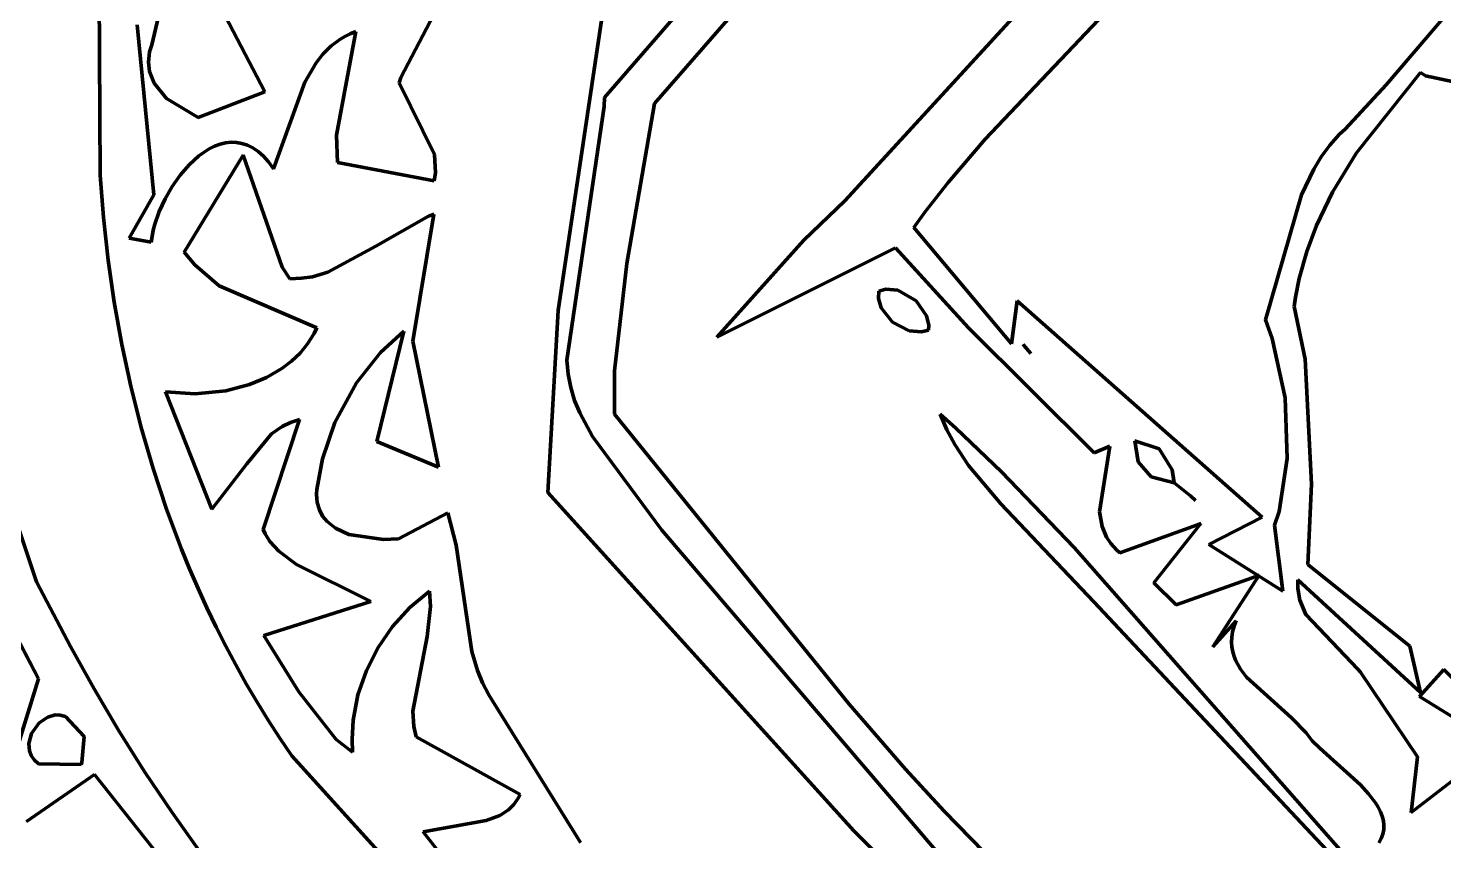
# Model space of a CAD drawing. Header units: millimetres. Extents: x 0 to 14.2, y 0 to 19.5.
# Drawn here: x 3.122 to 4.178, y 4.808 to 5.415 of the extents above; entities that cross this region are included whole.
import ezdxf

# ---------------------------------------------------------------- set-up
doc = ezdxf.new("R2010")
doc.units = ezdxf.units.MM
doc.layers.add('color#010101ff', color=7, linetype='CONTINUOUS', lineweight=100)
doc.layers.add('color#fdfdfdff', color=7, linetype='CONTINUOUS', lineweight=100)

msp = doc.modelspace()

# ---------------------------------------------------------------- linework, layer by layer
at = {"layer": 'color#010101ff'}
for p, q in [((4.0401, 5.8754), (3.5893, 5.3585)), ((3.5521, 5.363), (3.9016, 5.7657)), ((4.1354, 5.3724), (4.231, 5.4845)), ((3.4, 5.3778), (3.4524, 5.478)), ((3.7313, 5.2857), (3.9095, 5.4799)), ((3.1756, 5.305), (3.1747, 5.4675)), ((3.9626, 5.465), (3.836, 5.3319)), ((3.2143, 5.4022), (3.2231, 5.4406)), ((3.2578, 5.4454), (3.2985, 5.3671)), ((3.5516, 5.432), (3.5174, 5.2039)), ((3.2032, 5.4171), (3.2157, 5.2902)), ((3.3665, 5.4122), (3.3521, 5.3348)), ((3.3546, 5.4061), (3.3583, 5.4084)), ((3.3583, 5.4084), (3.3623, 5.4104)), ((3.3623, 5.4104), (3.3665, 5.4122)), ((3.2126, 5.3969), (3.2143, 5.4022)), ((3.3419, 5.3952), (3.3478, 5.4011)), ((3.3478, 5.4011), (3.3546, 5.4061)), ((3.2117, 5.3894), (3.2126, 5.3969)), ((3.2126, 5.3823), (3.2117, 5.3894)), ((3.3283, 5.3743), (3.3368, 5.3888)), ((3.3368, 5.3888), (3.3419, 5.3952)), ((3.216, 5.3735), (3.2126, 5.3823)), ((3.3989, 5.3738), (3.4, 5.3778)), ((4.1611, 5.3815), (4.1132, 5.3217)), ((4.1648, 5.379), (4.1611, 5.3815)), ((4.22, 5.3672), (4.1648, 5.379)), ((3.2251, 5.3622), (3.216, 5.3735)), ((3.2985, 5.3671), (3.2487, 5.3481)), ((3.305, 5.3098), (3.3283, 5.3743)), ((3.4252, 5.3204), (3.3989, 5.3738)), ((4.1047, 5.3394), (4.1354, 5.3724)), ((3.2487, 5.3481), (3.2251, 5.3622)), ((3.524, 5.167), (3.5519, 5.3561)), ((3.5519, 5.3561), (3.5521, 5.363)), ((3.5893, 5.3585), (3.5686, 5.2391)), ((3.3521, 5.3348), (3.3528, 5.3145)), ((4.0933, 5.3273), (4.1006, 5.3355)), ((4.1006, 5.3355), (4.1047, 5.3394)), ((3.2532, 5.3221), (3.2571, 5.3245)), ((3.2571, 5.3245), (3.2611, 5.3265)), ((3.2611, 5.3265), (3.2651, 5.328)), ((3.2651, 5.328), (3.2692, 5.329)), ((3.2692, 5.329), (3.2733, 5.3295)), ((3.2733, 5.3295), (3.2774, 5.3294)), ((3.2774, 5.3294), (3.2815, 5.3287)), ((3.2815, 5.3287), (3.2855, 5.3274)), ((3.2855, 5.3274), (3.2896, 5.3254)), ((3.2896, 5.3254), (3.2935, 5.3226)), ((3.836, 5.3319), (3.8086, 5.2996)), ((4.0869, 5.3186), (4.0933, 5.3273)), ((3.2825, 5.3198), (3.2384, 5.2474)), ((3.2421, 5.3127), (3.2457, 5.3162)), ((3.2457, 5.3162), (3.2494, 5.3193)), ((3.2494, 5.3193), (3.2532, 5.3221)), ((3.3115, 5.2364), (3.2825, 5.3198)), ((3.2935, 5.3226), (3.2975, 5.3192)), ((3.2975, 5.3192), (3.3013, 5.3149)), ((3.3013, 5.3149), (3.305, 5.3098)), ((3.3528, 5.3145), (3.425, 5.3008)), ((3.4259, 5.3066), (3.4252, 5.3204)), ((4.0813, 5.3095), (4.0869, 5.3186)), ((4.1132, 5.3217), (4.0952, 5.2922)), ((3.1781, 5.2733), (3.1756, 5.305)), ((3.2293, 5.2964), (3.2354, 5.3049)), ((3.2354, 5.3049), (3.2421, 5.3127)), ((3.425, 5.3008), (3.4259, 5.3066)), ((4.0722, 5.2903), (4.0813, 5.3095)), ((3.2241, 5.2872), (3.2293, 5.2964)), ((3.8086, 5.2996), (3.7912, 5.2773)), ((4.0952, 5.2922), (4.0833, 5.2674)), ((3.2157, 5.2902), (3.1973, 5.2579)), ((3.2197, 5.2778), (3.2241, 5.2872)), ((3.7009, 5.2565), (3.7313, 5.2857)), ((4.0452, 5.1971), (4.0722, 5.2903)), ((3.1816, 5.2416), (3.1781, 5.2733)), ((3.2165, 5.2684), (3.2197, 5.2778)), ((3.4208, 5.2744), (3.3814, 5.2519)), ((3.4089, 5.1812), (3.4246, 5.2759)), ((3.4246, 5.2759), (3.4208, 5.2744)), ((3.7912, 5.2773), (3.7829, 5.2659)), ((3.2144, 5.2593), (3.2153, 5.2638)), ((3.2153, 5.2638), (3.2165, 5.2684)), ((3.7829, 5.2659), (3.8558, 5.1791)), ((4.0833, 5.2674), (4.0761, 5.248)), ((3.1973, 5.2579), (3.2138, 5.2549)), ((3.2138, 5.2549), (3.2144, 5.2593)), ((3.3814, 5.2519), (3.3456, 5.2325)), ((3.6359, 5.1841), (3.7009, 5.2565)), ((3.7692, 5.2508), (3.6359, 5.1841)), ((3.8237, 5.191), (3.7692, 5.2508)), ((3.1862, 5.2101), (3.1816, 5.2416)), ((3.2384, 5.2474), (3.2463, 5.238)), ((3.5686, 5.2391), (3.5596, 5.159)), ((4.0761, 5.248), (4.0705, 5.2279)), ((3.2463, 5.238), (3.2644, 5.2225)), ((3.3173, 5.2277), (3.3115, 5.2364)), ((3.334, 5.2292), (3.3258, 5.228)), ((3.3456, 5.2325), (3.334, 5.2292)), ((3.2644, 5.2225), (3.3374, 5.1911)), ((3.3258, 5.228), (3.3173, 5.2277)), ((3.7565, 5.213), (3.7568, 5.2183)), ((3.7568, 5.2183), (3.7619, 5.2198)), ((3.7619, 5.2198), (3.771, 5.2191)), ((3.771, 5.2191), (3.7845, 5.2112)), ((4.0705, 5.2279), (4.0677, 5.214)), ((3.1918, 5.1787), (3.1862, 5.2101)), ((3.7585, 5.206), (3.7565, 5.213)), ((3.7845, 5.2112), (3.7923, 5.2001)), ((3.8558, 5.1791), (3.86, 5.2112)), ((3.86, 5.2112), (4.0429, 5.0497)), ((4.0677, 5.214), (4.0666, 5.2069)), ((3.5174, 5.2039), (3.5098, 5.0681)), ((3.767, 5.1953), (3.7585, 5.206)), ((3.7923, 5.2001), (3.794, 5.193)), ((4.0503, 5.183), (4.0452, 5.1971)), ((4.0666, 5.2069), (4.075, 5.1676)), ((3.3353, 5.1869), (3.3305, 5.1792)), ((3.3374, 5.1911), (3.3353, 5.1869)), ((3.4022, 5.1885), (3.3822, 5.1061)), ((3.3848, 5.1726), (3.4022, 5.1885)), ((3.7794, 5.1888), (3.767, 5.1953)), ((3.7887, 5.188), (3.7794, 5.1888)), ((3.7939, 5.1894), (3.7887, 5.188)), ((3.794, 5.193), (3.7939, 5.1894)), ((3.9175, 5.0978), (3.8237, 5.191)), ((3.1985, 5.1475), (3.1918, 5.1787)), ((3.3305, 5.1792), (3.3248, 5.1722)), ((3.4281, 5.0871), (3.4089, 5.1812)), ((3.8645, 5.1785), (3.8652, 5.1776)), ((3.8702, 5.1718), (3.8645, 5.1785)), ((3.8652, 5.1776), (3.8702, 5.1718)), ((4.0601, 5.1388), (4.0503, 5.183)), ((3.3184, 5.1661), (3.3113, 5.1606)), ((3.3248, 5.1722), (3.3184, 5.1661)), ((3.3669, 5.1501), (3.3848, 5.1726)), ((3.5243, 5.1617), (3.524, 5.167)), ((4.075, 5.1676), (4.0797, 5.0745)), ((3.3113, 5.1606), (3.2998, 5.1539)), ((3.5249, 5.1565), (3.5243, 5.1617)), ((3.5268, 5.1464), (3.5249, 5.1565)), ((3.5596, 5.159), (3.5596, 5.1265)), ((3.2063, 5.1166), (3.1985, 5.1475)), ((3.2695, 5.1441), (3.2466, 5.1419)), ((3.2872, 5.1487), (3.2695, 5.1441)), ((3.2998, 5.1539), (3.2872, 5.1487)), ((3.3508, 5.1205), (3.3669, 5.1501)), ((3.5297, 5.1368), (3.5268, 5.1464)), ((3.2466, 5.1419), (3.2243, 5.1433)), ((3.2243, 5.1433), (3.259, 5.0557)), ((3.5335, 5.1275), (3.5297, 5.1368)), ((4.0615, 5.0936), (4.0601, 5.1388)), ((3.5431, 5.1099), (3.5335, 5.1275)), ((3.5596, 5.1265), (3.7345, 4.9102)), ((3.8076, 5.115), (3.8026, 5.1266)), ((3.8026, 5.1266), (3.8142, 5.1161)), ((3.2152, 5.086), (3.2063, 5.1166)), ((3.3244, 5.1226), (3.2974, 5.0406)), ((3.3036, 5.1119), (3.3116, 5.1175)), ((3.3116, 5.1175), (3.3176, 5.1204)), ((3.3176, 5.1204), (3.3244, 5.1226)), ((3.3415, 5.0934), (3.3508, 5.1205)), ((3.8134, 5.1039), (3.8076, 5.115)), ((3.8142, 5.1161), (3.8482, 5.0836)), ((3.285, 5.0895), (3.3036, 5.1119)), ((3.3822, 5.1061), (3.4281, 5.0871)), ((3.5949, 5.04), (3.5431, 5.1099)), ((3.8236, 5.0883), (3.8134, 5.1039)), ((3.9292, 5.1027), (3.9175, 5.0978)), ((3.9214, 5.0537), (3.9292, 5.1027)), ((3.9478, 5.1066), (3.9502, 5.091)), ((3.966, 5.1008), (3.9478, 5.1066)), ((3.0954, 5.099), (3.1282, 5.0015)), ((3.3373, 5.0703), (3.3415, 5.0934)), ((3.9757, 5.085), (3.966, 5.1008)), ((4.0554, 5.0539), (4.0615, 5.0936)), ((3.2252, 5.0557), (3.2152, 5.086)), ((3.259, 5.0557), (3.285, 5.0895)), ((3.8477, 5.0596), (3.8236, 5.0883)), ((3.8482, 5.0836), (3.9025, 5.0271)), ((3.9502, 5.091), (3.96, 5.0799)), ((3.9772, 5.0754), (3.9757, 5.085)), ((3.3372, 5.0669), (3.3373, 5.0703)), ((3.96, 5.0799), (3.9772, 5.0754)), ((3.9772, 5.0754), (3.9894, 5.0657)), ((3.9894, 5.0657), (3.9772, 5.0754)), ((4.0797, 5.0745), (4.0769, 5.0144)), ((3.3373, 5.0638), (3.3372, 5.0669)), ((3.3377, 5.0608), (3.3373, 5.0638)), ((3.3393, 5.0553), (3.3377, 5.0608)), ((3.5098, 5.0681), (3.7381, 4.8157)), ((3.9171, 4.9866), (3.8477, 5.0596)), ((3.9894, 5.0657), (3.9932, 5.0623)), ((3.9932, 5.0623), (3.9894, 5.0657)), ((3.2364, 5.0259), (3.2252, 5.0557)), ((3.3417, 5.0506), (3.3393, 5.0553)), ((3.345, 5.0465), (3.3417, 5.0506)), ((3.4352, 5.053), (3.3983, 5.0336)), ((3.4414, 5.0288), (3.4352, 5.053)), ((3.9234, 5.0427), (3.9214, 5.0537)), ((4.0429, 5.0497), (4.003, 5.0294)), ((4.052, 5.0437), (4.0554, 5.0539)), ((3.2974, 5.0406), (3.2989, 5.0374)), ((3.3512, 5.0415), (3.345, 5.0465)), ((3.3612, 5.0369), (3.3512, 5.0415)), ((3.8198, 4.7772), (3.5949, 5.04)), ((3.9267, 5.0349), (3.9234, 5.0427)), ((3.9937, 5.0438), (3.9366, 5.0232)), ((3.9619, 5.0008), (3.9971, 5.045)), ((3.9971, 5.045), (3.9937, 5.0438)), ((4.0583, 4.9945), (4.052, 5.0437)), ((3.2989, 5.0374), (3.3024, 5.0317)), ((3.3024, 5.0317), (3.3089, 5.0243)), ((3.3872, 5.033), (3.3612, 5.0369)), ((3.3983, 5.0336), (3.3872, 5.033)), ((3.453, 4.9494), (3.4414, 5.0288)), ((3.93, 5.03), (3.9267, 5.0349)), ((3.9342, 5.0254), (3.93, 5.03)), ((4.003, 5.0294), (4.0583, 4.9945)), ((3.2424, 5.0112), (3.2364, 5.0259)), ((3.3089, 5.0243), (3.3222, 5.0145)), ((3.9025, 5.0271), (4.1098, 4.7916)), ((3.9366, 5.0232), (3.9342, 5.0254)), ((3.2487, 4.9966), (3.2424, 5.0112)), ((3.3222, 5.0145), (3.3776, 4.9869)), ((4.0769, 5.0144), (4.153, 4.9536)), ((3.1297, 4.929), (3.0923, 5.0002)), ((3.1282, 5.0015), (3.1534, 4.9533)), ((3.2553, 4.9821), (3.2487, 4.9966)), ((3.9786, 4.9844), (3.9619, 5.0008)), ((4.0354, 5.0045), (3.9786, 4.9844)), ((4.006, 4.953), (4.0407, 5.0064)), ((4.0407, 5.0064), (4.0354, 5.0045)), ((4.161, 4.9188), (4.0694, 5.003)), ((4.0694, 5.003), (4.0694, 4.9966)), ((4.0694, 4.9966), (4.071, 4.9877)), ((3.3776, 4.9869), (3.2979, 4.9615)), ((3.4068, 4.9823), (3.4215, 4.9945)), ((3.4215, 4.9945), (3.4223, 4.983)), ((4.1061, 4.7853), (3.9171, 4.9866)), ((4.071, 4.9877), (4.0754, 4.9771)), ((3.2622, 4.9677), (3.2553, 4.9821)), ((3.3939, 4.9682), (3.4068, 4.9823)), ((3.4223, 4.983), (3.4197, 4.9606)), ((4.0754, 4.9771), (4.1141, 4.9364)), ((3.2694, 4.9535), (3.2622, 4.9677)), ((3.383, 4.9524), (3.3939, 4.9682)), ((4.0235, 4.9725), (4.006, 4.953)), ((4.0208, 4.9642), (4.0219, 4.9683)), ((4.0219, 4.9683), (4.0235, 4.9725)), ((3.2979, 4.9615), (3.324, 4.9195)), ((3.4197, 4.9606), (3.4091, 4.905)), ((4.02, 4.9565), (4.0202, 4.9603)), ((4.0203, 4.9529), (4.02, 4.9565)), ((4.0202, 4.9603), (4.0208, 4.9642)), ((3.1534, 4.9533), (3.1712, 4.9216)), ((3.2769, 4.9395), (3.2694, 4.9535)), ((3.3743, 4.9353), (3.383, 4.9524)), ((3.4573, 4.9353), (3.453, 4.9494)), ((4.0209, 4.9493), (4.0203, 4.9529)), ((4.0219, 4.9459), (4.0209, 4.9493)), ((4.0232, 4.9426), (4.0219, 4.9459)), ((4.153, 4.9536), (4.161, 4.9188)), ((3.2847, 4.9255), (3.2769, 4.9395)), ((3.368, 4.9172), (3.3743, 4.9353)), ((3.4611, 4.9261), (3.4573, 4.9353)), ((4.0267, 4.9363), (4.0232, 4.9426)), ((4.0312, 4.9303), (4.0267, 4.9363)), ((4.1141, 4.9364), (4.1161, 4.9342)), ((4.1161, 4.9342), (4.1587, 4.8708)), ((4.1603, 4.9159), (4.1783, 4.9361)), ((4.1783, 4.9361), (4.2175, 4.8975)), ((3.0921, 4.8086), (3.1297, 4.929)), ((3.2928, 4.9118), (3.2847, 4.9255)), ((3.4657, 4.9172), (3.4611, 4.9261)), ((4.0646, 4.9001), (4.0312, 4.9303)), ((3.1712, 4.9216), (3.1897, 4.8903)), ((3.3011, 4.8982), (3.2928, 4.9118)), ((3.324, 4.9195), (3.3519, 4.8838)), ((3.3644, 4.8984), (3.368, 4.9172)), ((3.4684, 4.9128), (3.4657, 4.9172)), ((3.534, 4.8071), (3.4684, 4.9128)), ((4.2056, 4.8879), (4.1603, 4.9159)), ((3.142, 4.9022), (3.1365, 4.9006)), ((3.1458, 4.9021), (3.142, 4.9022)), ((3.1497, 4.9011), (3.1458, 4.9021)), ((3.1638, 4.8862), (3.1497, 4.9011)), ((3.4091, 4.905), (3.4098, 4.8936)), ((3.7345, 4.9102), (3.7767, 4.8618)), ((3.1301, 4.8963), (3.1245, 4.8883)), ((3.1365, 4.9006), (3.1301, 4.8963)), ((3.3098, 4.8848), (3.3011, 4.8982)), ((3.3636, 4.8841), (3.3644, 4.8984)), ((3.4098, 4.8936), (3.4114, 4.8859)), ((4.0757, 4.8888), (4.0646, 4.9001)), ((3.1245, 4.8883), (3.1225, 4.8809)), ((3.1225, 4.8809), (3.1229, 4.8753)), ((3.1621, 4.8668), (3.1638, 4.8862)), ((3.1897, 4.8903), (3.2091, 4.8595)), ((3.3188, 4.8716), (3.3098, 4.8848)), ((3.3519, 4.8838), (3.364, 4.8745)), ((3.364, 4.8745), (3.3636, 4.8841)), ((3.4114, 4.8859), (3.489, 4.8428)), ((4.0801, 4.8828), (4.0757, 4.8888)), ((4.0859, 4.8775), (4.0801, 4.8828)), ((3.1229, 4.8753), (3.1242, 4.8718)), ((3.1242, 4.8718), (3.1264, 4.8686)), ((3.5076, 4.663), (3.3188, 4.8716)), ((4.1163, 4.85), (4.0859, 4.8775)), ((4.1587, 4.8708), (4.154, 4.8294)), ((3.1264, 4.8686), (3.1296, 4.8658)), ((3.1296, 4.8658), (3.1614, 4.8653)), ((3.1614, 4.8653), (3.1621, 4.8668)), ((3.2091, 4.8595), (3.2294, 4.8293)), ((3.7767, 4.8618), (3.8056, 4.8304)), ((3.1714, 4.8577), (3.1206, 4.8226)), ((3.3545, 4.6276), (3.1714, 4.8577)), ((4.1223, 4.8434), (4.1163, 4.85)), ((4.154, 4.8294), (4.1843, 4.8528)), ((3.4876, 4.84), (3.4843, 4.8353)), ((3.489, 4.8428), (3.4876, 4.84)), ((4.1273, 4.8367), (4.1223, 4.8434)), ((3.2294, 4.8293), (3.2505, 4.7996)), ((3.4805, 4.8314), (3.4739, 4.8271)), ((3.4843, 4.8353), (3.4805, 4.8314)), ((3.8056, 4.8304), (3.8353, 4.7997)), ((4.1294, 4.8333), (4.1273, 4.8367)), ((4.1311, 4.8299), (4.1294, 4.8333)), ((4.1324, 4.8266), (4.1311, 4.8299)), ((3.4638, 4.8233), (3.4167, 4.8149)), ((3.4739, 4.8271), (3.4638, 4.8233)), ((4.1333, 4.8232), (4.1324, 4.8266)), ((4.1337, 4.8199), (4.1333, 4.8232)), ((4.1336, 4.8166), (4.1337, 4.8199)), ((3.4167, 4.8149), (3.4759, 4.7393)), ((3.7381, 4.8157), (3.8461, 4.7069)), ((4.1298, 4.8068), (4.1317, 4.81)), ((4.1317, 4.81), (4.1329, 4.8133)), ((4.1329, 4.8133), (4.1336, 4.8166))]:
    msp.add_line(p, q, dxfattribs=at)
at = {"layer": 'color#fdfdfdff'}
for p, q in [((3.5893, 5.3585), (4.0401, 5.8754)), ((3.9016, 5.7657), (3.5521, 5.363)), ((4.231, 5.4845), (4.1354, 5.3724)), ((3.4524, 5.478), (3.4, 5.3778)), ((3.9095, 5.4799), (3.7313, 5.2857)), ((3.1747, 5.4675), (3.1756, 5.305)), ((3.836, 5.3319), (3.9626, 5.465)), ((3.2231, 5.4406), (3.2143, 5.4022)), ((3.2985, 5.3671), (3.2578, 5.4454)), ((3.5174, 5.2039), (3.5516, 5.432)), ((3.2157, 5.2902), (3.2032, 5.4171)), ((3.3521, 5.3348), (3.3665, 5.4122)), ((3.3583, 5.4084), (3.3546, 5.4061)), ((3.3623, 5.4104), (3.3583, 5.4084)), ((3.3665, 5.4122), (3.3623, 5.4104)), ((3.2143, 5.4022), (3.2126, 5.3969)), ((3.3478, 5.4011), (3.3419, 5.3952)), ((3.3546, 5.4061), (3.3478, 5.4011)), ((3.2126, 5.3969), (3.2117, 5.3894)), ((3.2117, 5.3894), (3.2126, 5.3823)), ((3.3368, 5.3888), (3.3283, 5.3743)), ((3.3419, 5.3952), (3.3368, 5.3888)), ((3.2126, 5.3823), (3.216, 5.3735)), ((3.4, 5.3778), (3.3989, 5.3738)), ((4.1132, 5.3217), (4.1611, 5.3815)), ((4.1611, 5.3815), (4.1648, 5.379)), ((4.1648, 5.379), (4.22, 5.3672)), ((3.216, 5.3735), (3.2251, 5.3622)), ((3.2487, 5.3481), (3.2985, 5.3671)), ((3.3283, 5.3743), (3.305, 5.3098)), ((3.3989, 5.3738), (3.4252, 5.3204)), ((4.1354, 5.3724), (4.1047, 5.3394)), ((3.2251, 5.3622), (3.2487, 5.3481)), ((3.5519, 5.3561), (3.524, 5.167)), ((3.5521, 5.363), (3.5519, 5.3561)), ((3.5686, 5.2391), (3.5893, 5.3585)), ((3.3528, 5.3145), (3.3521, 5.3348)), ((4.1006, 5.3355), (4.0933, 5.3273)), ((4.1047, 5.3394), (4.1006, 5.3355)), ((3.2571, 5.3245), (3.2532, 5.3221)), ((3.2611, 5.3265), (3.2571, 5.3245)), ((3.2651, 5.328), (3.2611, 5.3265)), ((3.2692, 5.329), (3.2651, 5.328)), ((3.2733, 5.3295), (3.2692, 5.329)), ((3.2774, 5.3294), (3.2733, 5.3295)), ((3.2815, 5.3287), (3.2774, 5.3294)), ((3.2855, 5.3274), (3.2815, 5.3287)), ((3.2896, 5.3254), (3.2855, 5.3274)), ((3.2935, 5.3226), (3.2896, 5.3254)), ((3.8086, 5.2996), (3.836, 5.3319)), ((4.0933, 5.3273), (4.0869, 5.3186)), ((3.2384, 5.2474), (3.2825, 5.3198)), ((3.2457, 5.3162), (3.2421, 5.3127)), ((3.2494, 5.3193), (3.2457, 5.3162)), ((3.2532, 5.3221), (3.2494, 5.3193)), ((3.2825, 5.3198), (3.3115, 5.2364)), ((3.2975, 5.3192), (3.2935, 5.3226)), ((3.3013, 5.3149), (3.2975, 5.3192)), ((3.305, 5.3098), (3.3013, 5.3149)), ((3.425, 5.3008), (3.3528, 5.3145)), ((3.4252, 5.3204), (3.4259, 5.3066)), ((4.0869, 5.3186), (4.0813, 5.3095)), ((4.0952, 5.2922), (4.1132, 5.3217)), ((3.1756, 5.305), (3.1781, 5.2733)), ((3.2354, 5.3049), (3.2293, 5.2964)), ((3.2421, 5.3127), (3.2354, 5.3049)), ((3.4259, 5.3066), (3.425, 5.3008)), ((4.0813, 5.3095), (4.0722, 5.2903)), ((3.2293, 5.2964), (3.2241, 5.2872)), ((3.7912, 5.2773), (3.8086, 5.2996)), ((4.0833, 5.2674), (4.0952, 5.2922)), ((3.1973, 5.2579), (3.2157, 5.2902)), ((3.2241, 5.2872), (3.2197, 5.2778)), ((3.7313, 5.2857), (3.7009, 5.2565)), ((4.0722, 5.2903), (4.0452, 5.1971)), ((3.1781, 5.2733), (3.1816, 5.2416)), ((3.2197, 5.2778), (3.2165, 5.2684)), ((3.3814, 5.2519), (3.4208, 5.2744)), ((3.4246, 5.2759), (3.4089, 5.1812)), ((3.4208, 5.2744), (3.4246, 5.2759)), ((3.7829, 5.2659), (3.7912, 5.2773)), ((3.2153, 5.2638), (3.2144, 5.2593)), ((3.2165, 5.2684), (3.2153, 5.2638)), ((3.8558, 5.1791), (3.7829, 5.2659)), ((4.0761, 5.248), (4.0833, 5.2674)), ((3.2138, 5.2549), (3.1973, 5.2579)), ((3.2144, 5.2593), (3.2138, 5.2549)), ((3.3456, 5.2325), (3.3814, 5.2519)), ((3.7009, 5.2565), (3.6359, 5.1841)), ((3.6359, 5.1841), (3.7692, 5.2508)), ((3.7692, 5.2508), (3.8237, 5.191)), ((3.1816, 5.2416), (3.1862, 5.2101)), ((3.2463, 5.238), (3.2384, 5.2474)), ((3.5596, 5.159), (3.5686, 5.2391)), ((4.0705, 5.2279), (4.0761, 5.248)), ((3.2644, 5.2225), (3.2463, 5.238)), ((3.3115, 5.2364), (3.3173, 5.2277)), ((3.3258, 5.228), (3.334, 5.2292)), ((3.334, 5.2292), (3.3456, 5.2325)), ((3.3374, 5.1911), (3.2644, 5.2225)), ((3.3173, 5.2277), (3.3258, 5.228)), ((3.7568, 5.2183), (3.7565, 5.213)), ((3.7619, 5.2198), (3.7568, 5.2183)), ((3.771, 5.2191), (3.7619, 5.2198)), ((3.7845, 5.2112), (3.771, 5.2191)), ((4.0677, 5.214), (4.0705, 5.2279)), ((3.1862, 5.2101), (3.1918, 5.1787)), ((3.7565, 5.213), (3.7585, 5.206)), ((3.7923, 5.2001), (3.7845, 5.2112)), ((3.86, 5.2112), (3.8558, 5.1791)), ((4.0429, 5.0497), (3.86, 5.2112)), ((4.0666, 5.2069), (4.0677, 5.214)), ((3.5098, 5.0681), (3.5174, 5.2039)), ((3.7585, 5.206), (3.767, 5.1953)), ((3.794, 5.193), (3.7923, 5.2001)), ((4.0452, 5.1971), (4.0503, 5.183)), ((4.075, 5.1676), (4.0666, 5.2069)), ((3.3305, 5.1792), (3.3353, 5.1869)), ((3.3353, 5.1869), (3.3374, 5.1911)), ((3.3822, 5.1061), (3.4022, 5.1885)), ((3.4022, 5.1885), (3.3848, 5.1726)), ((3.767, 5.1953), (3.7794, 5.1888)), ((3.7794, 5.1888), (3.7887, 5.188)), ((3.7887, 5.188), (3.7939, 5.1894)), ((3.7939, 5.1894), (3.794, 5.193)), ((3.8237, 5.191), (3.9175, 5.0978)), ((3.1918, 5.1787), (3.1985, 5.1475)), ((3.3248, 5.1722), (3.3305, 5.1792)), ((3.4089, 5.1812), (3.4281, 5.0871)), ((3.8645, 5.1785), (3.8702, 5.1718)), ((3.8652, 5.1776), (3.8645, 5.1785)), ((3.8702, 5.1718), (3.8652, 5.1776)), ((4.0503, 5.183), (4.0601, 5.1388)), ((3.3113, 5.1606), (3.3184, 5.1661)), ((3.3184, 5.1661), (3.3248, 5.1722)), ((3.3848, 5.1726), (3.3669, 5.1501)), ((3.524, 5.167), (3.5243, 5.1617)), ((4.0797, 5.0745), (4.075, 5.1676)), ((3.2998, 5.1539), (3.3113, 5.1606)), ((3.5243, 5.1617), (3.5249, 5.1565)), ((3.5249, 5.1565), (3.5268, 5.1464)), ((3.5596, 5.1265), (3.5596, 5.159)), ((3.1985, 5.1475), (3.2063, 5.1166)), ((3.2466, 5.1419), (3.2695, 5.1441)), ((3.2695, 5.1441), (3.2872, 5.1487)), ((3.2872, 5.1487), (3.2998, 5.1539)), ((3.3669, 5.1501), (3.3508, 5.1205)), ((3.5268, 5.1464), (3.5297, 5.1368)), ((3.259, 5.0557), (3.2243, 5.1433)), ((3.2243, 5.1433), (3.2466, 5.1419)), ((3.5297, 5.1368), (3.5335, 5.1275)), ((4.0601, 5.1388), (4.0615, 5.0936)), ((3.5335, 5.1275), (3.5431, 5.1099)), ((3.7345, 4.9102), (3.5596, 5.1265)), ((3.8142, 5.1161), (3.8026, 5.1266)), ((3.8026, 5.1266), (3.8076, 5.115)), ((3.2063, 5.1166), (3.2152, 5.086)), ((3.2974, 5.0406), (3.3244, 5.1226)), ((3.3116, 5.1175), (3.3036, 5.1119)), ((3.3176, 5.1204), (3.3116, 5.1175)), ((3.3244, 5.1226), (3.3176, 5.1204)), ((3.3508, 5.1205), (3.3415, 5.0934)), ((3.8076, 5.115), (3.8134, 5.1039)), ((3.8482, 5.0836), (3.8142, 5.1161)), ((3.3036, 5.1119), (3.285, 5.0895)), ((3.4281, 5.0871), (3.3822, 5.1061)), ((3.5431, 5.1099), (3.5949, 5.04)), ((3.8134, 5.1039), (3.8236, 5.0883)), ((3.9175, 5.0978), (3.9292, 5.1027)), ((3.9292, 5.1027), (3.9214, 5.0537)), ((3.9478, 5.1066), (3.966, 5.1008)), ((3.9502, 5.091), (3.9478, 5.1066)), ((3.1282, 5.0015), (3.0954, 5.099)), ((3.3415, 5.0934), (3.3373, 5.0703)), ((3.966, 5.1008), (3.9757, 5.085)), ((4.0615, 5.0936), (4.0554, 5.0539)), ((3.2152, 5.086), (3.2252, 5.0557)), ((3.285, 5.0895), (3.259, 5.0557)), ((3.8236, 5.0883), (3.8477, 5.0596)), ((3.9025, 5.0271), (3.8482, 5.0836)), ((3.96, 5.0799), (3.9502, 5.091)), ((3.9757, 5.085), (3.9772, 5.0754)), ((3.3373, 5.0703), (3.3372, 5.0669)), ((3.9772, 5.0754), (3.96, 5.0799)), ((3.9772, 5.0754), (3.9894, 5.0657)), ((3.9894, 5.0657), (3.9772, 5.0754)), ((4.0769, 5.0144), (4.0797, 5.0745)), ((3.3372, 5.0669), (3.3373, 5.0638)), ((3.3373, 5.0638), (3.3377, 5.0608)), ((3.3377, 5.0608), (3.3393, 5.0553)), ((3.7381, 4.8157), (3.5098, 5.0681)), ((3.8477, 5.0596), (3.9171, 4.9866)), ((3.9894, 5.0657), (3.9932, 5.0623)), ((3.9932, 5.0623), (3.9894, 5.0657)), ((3.2252, 5.0557), (3.2364, 5.0259)), ((3.3393, 5.0553), (3.3417, 5.0506)), ((3.3417, 5.0506), (3.345, 5.0465)), ((3.3983, 5.0336), (3.4352, 5.053)), ((3.4352, 5.053), (3.4414, 5.0288)), ((3.9214, 5.0537), (3.9234, 5.0427)), ((4.003, 5.0294), (4.0429, 5.0497)), ((4.0554, 5.0539), (4.052, 5.0437)), ((3.2989, 5.0374), (3.2974, 5.0406)), ((3.345, 5.0465), (3.3512, 5.0415)), ((3.3512, 5.0415), (3.3612, 5.0369)), ((3.5949, 5.04), (3.8198, 4.7772)), ((3.9234, 5.0427), (3.9267, 5.0349)), ((3.9366, 5.0232), (3.9937, 5.0438)), ((3.9971, 5.045), (3.9619, 5.0008)), ((3.9937, 5.0438), (3.9971, 5.045)), ((4.052, 5.0437), (4.0583, 4.9945)), ((3.3024, 5.0317), (3.2989, 5.0374)), ((3.3089, 5.0243), (3.3024, 5.0317)), ((3.3612, 5.0369), (3.3872, 5.033)), ((3.3872, 5.033), (3.3983, 5.0336)), ((3.4414, 5.0288), (3.453, 4.9494)), ((3.9267, 5.0349), (3.93, 5.03)), ((3.93, 5.03), (3.9342, 5.0254)), ((4.0583, 4.9945), (4.003, 5.0294)), ((3.2364, 5.0259), (3.2424, 5.0112)), ((3.3222, 5.0145), (3.3089, 5.0243)), ((4.1098, 4.7916), (3.9025, 5.0271)), ((3.9342, 5.0254), (3.9366, 5.0232)), ((3.2424, 5.0112), (3.2487, 4.9966)), ((3.3776, 4.9869), (3.3222, 5.0145)), ((4.153, 4.9536), (4.0769, 5.0144)), ((3.0923, 5.0002), (3.1297, 4.929)), ((3.1534, 4.9533), (3.1282, 5.0015)), ((3.2487, 4.9966), (3.2553, 4.9821)), ((3.9619, 5.0008), (3.9786, 4.9844)), ((3.9786, 4.9844), (4.0354, 5.0045)), ((4.0407, 5.0064), (4.006, 4.953)), ((4.0354, 5.0045), (4.0407, 5.0064)), ((4.0694, 4.9966), (4.0694, 5.003)), ((4.0694, 5.003), (4.161, 4.9188)), ((4.071, 4.9877), (4.0694, 4.9966)), ((3.2979, 4.9615), (3.3776, 4.9869)), ((3.4215, 4.9945), (3.4068, 4.9823)), ((3.4223, 4.983), (3.4215, 4.9945)), ((3.9171, 4.9866), (4.1061, 4.7853)), ((4.0754, 4.9771), (4.071, 4.9877)), ((3.2553, 4.9821), (3.2622, 4.9677)), ((3.4068, 4.9823), (3.3939, 4.9682)), ((3.4197, 4.9606), (3.4223, 4.983)), ((4.1141, 4.9364), (4.0754, 4.9771)), ((3.2622, 4.9677), (3.2694, 4.9535)), ((3.3939, 4.9682), (3.383, 4.9524)), ((4.006, 4.953), (4.0235, 4.9725)), ((4.0219, 4.9683), (4.0208, 4.9642)), ((4.0235, 4.9725), (4.0219, 4.9683)), ((3.324, 4.9195), (3.2979, 4.9615)), ((3.4091, 4.905), (3.4197, 4.9606)), ((4.0202, 4.9603), (4.02, 4.9565)), ((4.02, 4.9565), (4.0203, 4.9529)), ((4.0208, 4.9642), (4.0202, 4.9603)), ((3.1712, 4.9216), (3.1534, 4.9533)), ((3.2694, 4.9535), (3.2769, 4.9395)), ((3.383, 4.9524), (3.3743, 4.9353)), ((3.453, 4.9494), (3.4573, 4.9353)), ((4.0203, 4.9529), (4.0209, 4.9493)), ((4.0209, 4.9493), (4.0219, 4.9459)), ((4.0219, 4.9459), (4.0232, 4.9426)), ((4.161, 4.9188), (4.153, 4.9536)), ((3.2769, 4.9395), (3.2847, 4.9255)), ((3.3743, 4.9353), (3.368, 4.9172)), ((3.4573, 4.9353), (3.4611, 4.9261)), ((4.0232, 4.9426), (4.0267, 4.9363)), ((4.0267, 4.9363), (4.0312, 4.9303)), ((4.1161, 4.9342), (4.1141, 4.9364)), ((4.1587, 4.8708), (4.1161, 4.9342)), ((4.1783, 4.9361), (4.1603, 4.9159)), ((4.2175, 4.8975), (4.1783, 4.9361)), ((3.1297, 4.929), (3.0921, 4.8086)), ((3.2847, 4.9255), (3.2928, 4.9118)), ((3.4611, 4.9261), (3.4657, 4.9172)), ((4.0312, 4.9303), (4.0646, 4.9001)), ((3.1897, 4.8903), (3.1712, 4.9216)), ((3.2928, 4.9118), (3.3011, 4.8982)), ((3.3519, 4.8838), (3.324, 4.9195)), ((3.368, 4.9172), (3.3644, 4.8984)), ((3.4657, 4.9172), (3.4684, 4.9128)), ((3.4684, 4.9128), (3.534, 4.8071)), ((4.1603, 4.9159), (4.2056, 4.8879)), ((3.1365, 4.9006), (3.142, 4.9022)), ((3.142, 4.9022), (3.1458, 4.9021)), ((3.1458, 4.9021), (3.1497, 4.9011)), ((3.1497, 4.9011), (3.1638, 4.8862)), ((3.4098, 4.8936), (3.4091, 4.905)), ((3.7767, 4.8618), (3.7345, 4.9102)), ((3.1245, 4.8883), (3.1301, 4.8963)), ((3.1301, 4.8963), (3.1365, 4.9006)), ((3.3011, 4.8982), (3.3098, 4.8848)), ((3.3644, 4.8984), (3.3636, 4.8841)), ((3.4114, 4.8859), (3.4098, 4.8936)), ((4.0646, 4.9001), (4.0757, 4.8888)), ((3.1225, 4.8809), (3.1245, 4.8883)), ((3.1229, 4.8753), (3.1225, 4.8809)), ((3.1638, 4.8862), (3.1621, 4.8668)), ((3.2091, 4.8595), (3.1897, 4.8903)), ((3.3098, 4.8848), (3.3188, 4.8716)), ((3.364, 4.8745), (3.3519, 4.8838)), ((3.3636, 4.8841), (3.364, 4.8745)), ((3.489, 4.8428), (3.4114, 4.8859)), ((4.0757, 4.8888), (4.0801, 4.8828)), ((4.0801, 4.8828), (4.0859, 4.8775)), ((3.1242, 4.8718), (3.1229, 4.8753)), ((3.1264, 4.8686), (3.1242, 4.8718)), ((3.3188, 4.8716), (3.5076, 4.663)), ((4.0859, 4.8775), (4.1163, 4.85)), ((4.154, 4.8294), (4.1587, 4.8708)), ((3.1296, 4.8658), (3.1264, 4.8686)), ((3.1614, 4.8653), (3.1296, 4.8658)), ((3.1621, 4.8668), (3.1614, 4.8653)), ((3.2294, 4.8293), (3.2091, 4.8595)), ((3.8056, 4.8304), (3.7767, 4.8618)), ((3.1206, 4.8226), (3.1714, 4.8577)), ((3.1714, 4.8577), (3.3545, 4.6276)), ((4.1163, 4.85), (4.1223, 4.8434)), ((4.1843, 4.8528), (4.154, 4.8294)), ((3.4843, 4.8353), (3.4876, 4.84)), ((3.4876, 4.84), (3.489, 4.8428)), ((4.1223, 4.8434), (4.1273, 4.8367)), ((3.2505, 4.7996), (3.2294, 4.8293)), ((3.4739, 4.8271), (3.4805, 4.8314)), ((3.4805, 4.8314), (3.4843, 4.8353)), ((3.8353, 4.7997), (3.8056, 4.8304)), ((4.1273, 4.8367), (4.1294, 4.8333)), ((4.1294, 4.8333), (4.1311, 4.8299)), ((4.1311, 4.8299), (4.1324, 4.8266)), ((3.4167, 4.8149), (3.4638, 4.8233)), ((3.4638, 4.8233), (3.4739, 4.8271)), ((4.1324, 4.8266), (4.1333, 4.8232)), ((4.1333, 4.8232), (4.1337, 4.8199)), ((4.1337, 4.8199), (4.1336, 4.8166)), ((3.4759, 4.7393), (3.4167, 4.8149)), ((3.8461, 4.7069), (3.7381, 4.8157)), ((4.1317, 4.81), (4.1298, 4.8068)), ((4.1329, 4.8133), (4.1317, 4.81)), ((4.1336, 4.8166), (4.1329, 4.8133))]:
    msp.add_line(p, q, dxfattribs=at)

doc.saveas('drawing.dxf')
